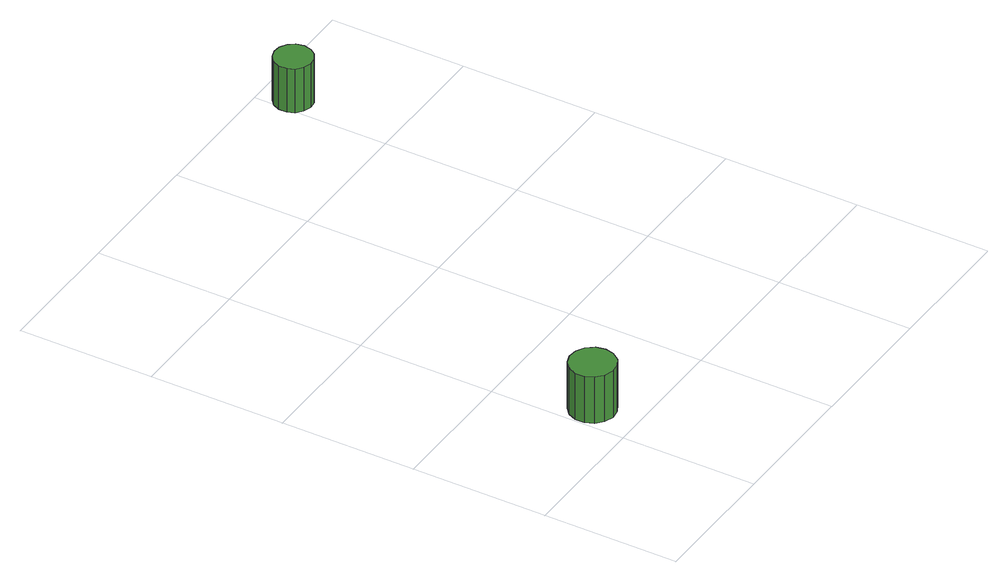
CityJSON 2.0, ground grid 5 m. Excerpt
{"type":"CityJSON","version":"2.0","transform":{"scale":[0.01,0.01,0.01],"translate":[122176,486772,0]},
"CityObjects":{
"tree1":{"type":"SolitaryVegetationObject","attributes":{"function":"something"},"geometry":[{"type":"MultiSurface","lod":"1","boundaries":[[[0,1,2,3,4,5,6,7,8,9,10,11,12,13,14]],[[15,16,17,18,19,20,21,22,23,24,25,26,27,28,29]],[[0,29,28,1]],[[1,28,27,2]],[[2,27,26,3]],[[3,26,25,4]],[[4,25,24,5]],[[5,24,23,6]],[[6,23,22,7]],[[7,22,21,8]],[[8,21,20,9]],[[9,20,19,10]],[[10,19,18,11]],[[11,18,17,12]],[[12,17,16,13]],[[13,16,15,14]],[[14,15,29,0]]]}]},
"tree2":{"type":"SolitaryVegetationObject","attributes":{"function":"something"},"geometry":[{"type":"MultiSurface","lod":"1","boundaries":[[[30,31,32,33,34,35,36,37,38,39,40,41,42,43,44]],[[45,46,47,48,49,50,51,52,53,54,55,56,57,58,59]],[[30,59,58,31]],[[31,58,57,32]],[[32,57,56,33]],[[33,56,55,34]],[[34,55,54,35]],[[35,54,53,36]],[[36,53,52,37]],[[37,52,51,38]],[[38,51,50,39]],[[39,50,49,40]],[[40,49,48,41]],[[41,48,47,42]],[[42,47,46,43]],[[43,46,45,44]],[[44,45,59,30]]]}]}
},
"vertices":[
[175,169,237],[168,203,237],[147,231,237],[117,248,237],[83,252,237],[50,241,237],[24,218,237],[10,186,237],[10,152,237],[24,120,237],[50,97,237],[83,86,237],[117,90,237],[147,107,237],[168,135,237],[168,135,49],[147,107,49],[117,90,49],[83,86,49],[50,97,49],[24,120,49],[10,152,49],[10,186,49],[24,218,49],[50,241,49],[83,252,49],[117,248,49],[147,231,49],[168,203,49],[175,169,49],
[1113,1876,237],[1107,1905,237],[1090,1928,237],[1064,1943,237],[1036,1946,237],[1008,1937,237],[986,1917,237],[975,1891,237],[975,1862,237],[986,1835,237],[1008,1816,237],[1036,1807,237],[1064,1810,237],[1090,1824,237],[1107,1848,237],[1107,1848,60],[1090,1824,60],[1064,1810,60],[1036,1807,60],[1008,1816,60],[986,1835,60],[975,1862,60],[975,1891,60],[986,1917,60],[1008,1937,60],[1036,1946,60],[1064,1943,60],[1090,1928,60],[1107,1905,60],[1113,1876,60]
]}
